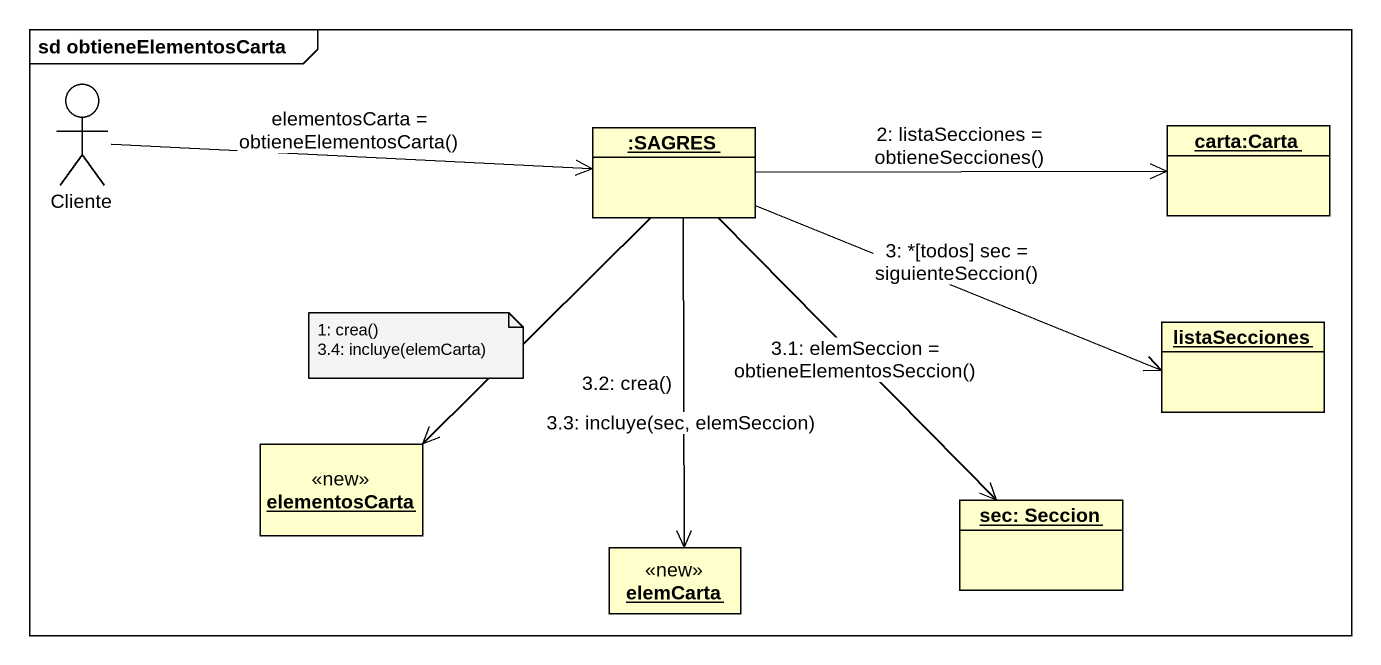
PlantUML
@startuml
mainframe sd obtieneElementosCarta
allowmixing
hide circle
hide empty members
actor Cliente
object ":SAGRES" as SAGRES
object "carta:Carta" as carta_Carta
object listaSecciones
object elementosCarta <<new>>
object elemCarta <<new>>
object "sec: Seccion" as sec_Seccion
Cliente -right-> SAGRES : elementosCarta = obtieneElementosCarta()
SAGRES -right-> carta_Carta : 2: listaSecciones = obtieneSecciones()
SAGRES -right-> listaSecciones : 3: *[todos] sec = siguienteSeccion()
SAGRES --> elementosCarta
SAGRES --> elemCarta : 3.3: incluye(sec, elemSeccion)
SAGRES -- elemCarta : 3.2: crea()
SAGRES --> sec_Seccion : 3.1: elemSeccion = obtieneElementosSeccion()
note as N1
  1: crea()
  3.4: incluye(elemCarta)
end note
@enduml
